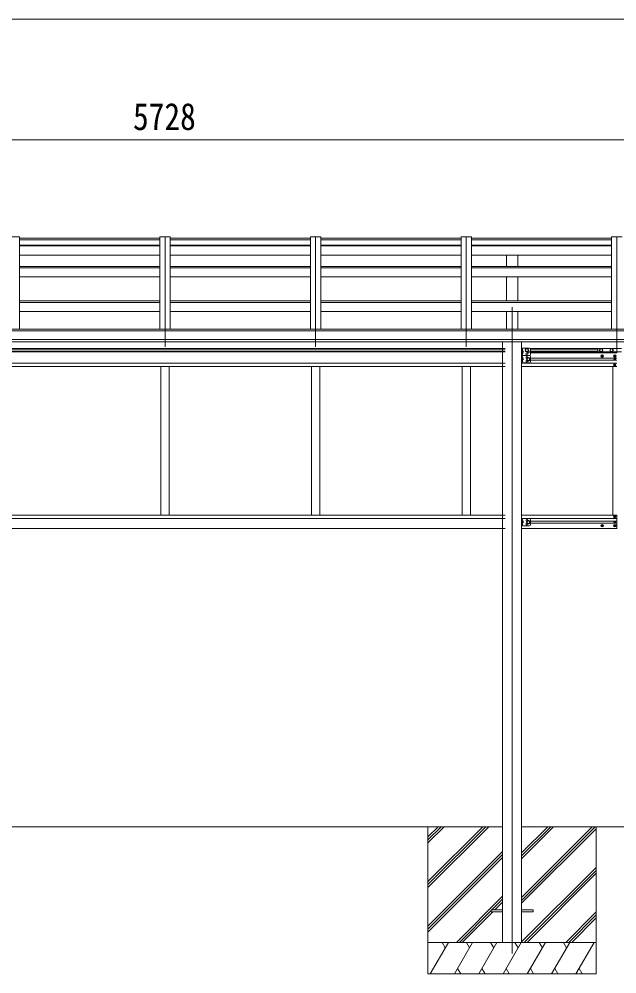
# Model space of a CAD drawing. Units: millimetres at full size, sheet at 1:40; details may follow other scales. Extents: x -11181 to 11305, y -7804 to 7716.
# Drawn here: x 730 to 3572, y -1096 to 3446 of the extents above; entities that cross this region are included whole.
import ezdxf
from ezdxf.enums import TextEntityAlignment as Align

# ---------------------------------------------------------------- set-up
doc = ezdxf.new("R2010")
doc.units = ezdxf.units.MM
doc.header["$LTSCALE"] = 40
for name, color, linetype, lineweight in [('0-0_0', 7, 'Continuous', 9), ('0-1_本体', 4, 'Continuous', 9), ('0-2_部品', 7, 'Continuous', 9), ('0-8_PARTS2', 2, 'Continuous', 9), ('0-A_寸法', 6, 'Continuous', 9), ('1-1_GLASS', 4, 'Continuous', 9), ('1-2_GLASS_SEAL', 7, 'Continuous', 9)]:
    doc.layers.add(name, color=color, linetype=linetype, lineweight=lineweight)
doc.styles.add('ＭＳ ゴシック', font='')
doc.styles.get('ＭＳ ゴシック').set_extended_font_data('MS Gothic')

msp = doc.modelspace()

# ---------------------------------------------------------------- linework, layer by layer
at = {"layer": '0-0_0'}
for p, q in [((-181.08, -395.71), (3028.52, -395.71)), ((2673.72, -444.31), (2722.32, -395.71)), ((2673.72, -458.45), (2736.46, -395.71)), ((2673.72, -472.59), (2750.6, -395.71)), ((2673.72, -684.72), (2962.74, -395.71)), ((2673.72, -670.58), (2948.59, -395.71)), ((2673.72, -656.44), (2934.45, -395.71)), ((2673.72, -395.71), (2673.72, -1095.71)), ((3118.92, -519.61), (3242.82, -395.71)), ((3118.92, -533.75), (3256.96, -395.71)), ((3118.92, -547.89), (3271.1, -395.71)), ((3118.92, -745.88), (3469.09, -395.71)), ((3118.92, -731.74), (3454.95, -395.71)), ((3118.92, -395.71), (4958.52, -395.71)), ((3118.92, -760.02), (3473.72, -405.22)), ((3473.72, -395.71), (3473.72, -1095.71)), ((2673.72, -868.57), (3028.52, -513.77)), ((2673.72, -882.71), (3028.52, -527.91)), ((2673.72, -896.85), (3028.52, -542.05)), ((3118.92, -943.87), (3473.72, -589.07)), ((3131.22, -945.71), (3473.72, -603.21)), ((3145.37, -945.71), (3473.72, -617.35)), ((2808.71, -945.71), (3028.52, -725.9)), ((2977.37, -791.2), (3028.52, -740.04)), ((2991.51, -791.2), (3028.52, -754.19)), ((2822.86, -945.71), (2973.72, -794.84)), ((2837, -945.71), (2982.51, -800.2)), ((3329.21, -945.71), (3473.72, -801.2)), ((3343.36, -945.71), (3473.72, -815.34)), ((3357.5, -945.71), (3473.72, -829.49)), ((3473.72, -945.71), (2673.72, -945.71)), ((2684.01, -1095.71), (2770.61, -945.71)), ((2755.61, -971.69), (2740.61, -945.71)), ((2799.48, -1095.71), (2886.08, -945.71)), ((2871.08, -971.69), (2856.08, -945.71)), ((2914.95, -1095.71), (3001.55, -945.71)), ((2986.55, -971.69), (2971.55, -945.71)), ((3030.42, -1095.71), (3117.02, -945.71)), ((3102.02, -971.69), (3087.02, -945.71)), ((3145.89, -1095.71), (3232.49, -945.71)), ((3217.49, -971.69), (3202.49, -945.71)), ((3261.36, -1095.71), (3347.96, -945.71)), ((3317.96, -945.71), (3332.96, -971.69)), ((3376.83, -1095.71), (3463.43, -945.71)), ((2814.48, -1069.73), (2829.48, -1095.71)), ((2929.95, -1069.73), (2944.95, -1095.71)), ((3045.42, -1069.73), (3060.42, -1095.71)), ((3160.89, -1069.73), (3175.89, -1095.71)), ((3276.36, -1069.73), (3291.36, -1095.71)), ((3391.83, -1069.73), (3406.83, -1095.71)), ((2673.72, -1095.71), (3473.72, -1095.71))]:
    msp.add_line(p, q, dxfattribs=at)
at = {"layer": '0-1_本体'}
for p, q in [((732.72, 2409.51), (682.72, 2409.51)), ((732.72, 2409.51), (732.72, 1970.22)), ((1398.72, 2409.51), (1398.72, 1970.22)), ((1448.72, 2409.51), (1398.72, 2409.51)), ((1448.72, 2409.51), (1448.72, 1970.22)), ((2114.72, 2409.51), (2114.72, 1970.22)), ((2164.72, 2409.51), (2114.72, 2409.51)), ((2164.72, 2409.51), (2164.72, 1970.22)), ((2830.72, 2409.51), (2830.72, 1970.22)), ((2880.72, 2409.51), (2830.72, 2409.51)), ((2880.72, 2409.51), (2880.72, 1970.22)), ((3546.72, 2409.51), (3546.72, 1970.22)), ((3596.72, 2409.51), (3546.72, 2409.51)), ((1398.72, 2403.42), (732.72, 2403.42)), ((732.72, 2396.51), (1398.72, 2396.51)), ((732.72, 2369.79), (1398.72, 2369.79)), ((732.72, 2367.21), (1398.72, 2367.21)), ((2114.72, 2403.42), (1448.72, 2403.42)), ((1448.72, 2396.51), (2114.72, 2396.51)), ((1448.72, 2369.79), (2114.72, 2369.79)), ((1448.72, 2367.21), (2114.72, 2367.21)), ((2830.72, 2403.42), (2164.72, 2403.42)), ((2164.72, 2396.51), (2830.72, 2396.51)), ((2164.72, 2369.79), (2830.72, 2369.79)), ((2164.72, 2367.21), (2830.72, 2367.21)), ((3546.72, 2403.42), (2880.72, 2403.42)), ((2880.72, 2396.51), (3546.72, 2396.51)), ((2880.72, 2369.79), (3546.72, 2369.79)), ((2880.72, 2367.21), (3546.72, 2367.21)), ((732.72, 2322.48), (1398.72, 2322.48)), ((1448.72, 2322.48), (2114.72, 2322.48)), ((2164.72, 2322.48), (2830.72, 2322.48)), ((2880.72, 2322.48), (3546.72, 2322.48)), ((3046.22, 2268.74), (3046.22, 2322.48)), ((3101.22, 2268.74), (3101.22, 2322.48)), ((732.72, 2268.74), (1398.72, 2268.74)), ((732.72, 2263.18), (1398.72, 2263.18)), ((1448.72, 2268.74), (2114.72, 2268.74)), ((1448.72, 2263.18), (2114.72, 2263.18)), ((2164.72, 2268.74), (2830.72, 2268.74)), ((2164.72, 2263.18), (2830.72, 2263.18)), ((2880.72, 2268.74), (3546.72, 2268.74)), ((2880.72, 2263.18), (3546.72, 2263.18)), ((732.72, 2219.18), (1398.72, 2219.18)), ((1448.72, 2219.18), (2114.72, 2219.18)), ((2164.72, 2219.18), (2830.72, 2219.18)), ((2880.72, 2219.18), (3546.72, 2219.18)), ((3046.22, 2105.09), (3046.22, 2219.18)), ((3101.22, 2105.09), (3101.22, 2219.18)), ((732.72, 2105.09), (1398.72, 2105.09)), ((732.72, 2098.3), (1398.72, 2098.3)), ((1448.72, 2105.09), (2114.72, 2105.09)), ((1448.72, 2098.3), (2114.72, 2098.3)), ((2164.72, 2105.09), (2830.72, 2105.09)), ((2164.72, 2098.3), (2830.72, 2098.3)), ((2880.72, 2105.09), (3546.72, 2105.09)), ((2880.72, 2098.3), (3546.72, 2098.3)), ((732.72, 2054.74), (1398.72, 2054.74)), ((1448.72, 2054.74), (2114.72, 2054.74)), ((2164.72, 2054.74), (2830.72, 2054.74)), ((2880.72, 2054.74), (3546.72, 2054.74)), ((3046.22, 1970.22), (3046.22, 2054.74)), ((3101.22, 1970.22), (3101.22, 2054.74)), ((4281.22, 1963.51), (-1433.78, 1963.51)), ((4257.72, 1970.22), (-1410.28, 1970.22)), ((-1433.78, 1922.29), (4281.22, 1922.29)), ((4281.22, 1910.44), (-1433.78, 1910.51)), ((3028.52, 1910.35), (3028.52, -945.73)), ((3118.92, 1910.35), (3118.92, -945.73))]:
    msp.add_line(p, q, dxfattribs=at)
at = {"layer": '0-2_部品', "color": 4}
for p, q in [((2973.52, -791.2), (2973.52, -800.2)), ((2973.52, -791.2), (3028.52, -791.2)), ((2973.52, -800.2), (3028.52, -800.2)), ((3118.52, -791.2), (3173.52, -791.2)), ((3118.52, -800.2), (3173.52, -800.2)), ((3173.52, -791.2), (3173.52, -800.2))]:
    msp.add_line(p, q, dxfattribs=at)
at = {"layer": '0-8_PARTS2'}
for p, q in [((1423.72, 2406.37), (1423.72, 1887.08)), ((2139.72, 2406.37), (2139.72, 1887.08)), ((2855.72, 2406.37), (2855.72, 1887.08)), ((3571.72, 2406.37), (3571.72, 1887.08)), ((3073.72, 2075.89), (3073.72, -999.34))]:
    msp.add_line(p, q, dxfattribs=at)
at = {"layer": '0-A_寸法'}
for p, q in [((-1460.27, 3445.61), (10035.72, 3445.61)), ((-1440.28, 2871.2), (4287.72, 2871.2))]:
    msp.add_line(p, q, dxfattribs=at)
at = {"layer": '1-1_GLASS'}
for p, q in [((-181.08, 1879.19), (3039.92, 1879.19)), ((-181.08, 1875.69), (3039.92, 1875.69)), ((-181.08, 1866.69), (3039.92, 1866.69)), ((-181.08, 1863.19), (3039.92, 1863.19)), ((3158.92, 1879.19), (3571.72, 1879.19)), ((3160.9, 1875.69), (3481.72, 1875.69)), ((3160.92, 1866.69), (3481.72, 1866.69)), ((3160.92, 1863.19), (3481.72, 1863.19)), ((3571.72, 1893.76), (3571.72, 1858.69)), ((3571.72, 1858.19), (3160.92, 1858.19)), ((3571.72, 1832.19), (3160.92, 1832.19)), ((3571.72, 1823.19), (3160.92, 1823.19)), ((-181.08, 1809.69), (3039.92, 1809.69)), ((-181.08, 1793.69), (3039.92, 1793.69)), ((1403.72, 1793.69), (1403.72, 1723.69)), ((1403.72, 1793.69), (1403.72, 1086.69)), ((1443.72, 1793.69), (1443.72, 1723.69)), ((1443.72, 1793.69), (1443.72, 1086.69)), ((2119.72, 1793.69), (2119.72, 1723.69)), ((2119.72, 1086.69), (2119.72, 1793.69)), ((2159.72, 1793.69), (2159.72, 1723.69)), ((2159.72, 1086.69), (2159.72, 1793.69)), ((2835.72, 1793.69), (2835.72, 1723.69)), ((2835.72, 1086.69), (2835.72, 1793.69)), ((2875.72, 1793.69), (2875.72, 1723.69)), ((2875.72, 1086.69), (2875.72, 1793.69)), ((3571.72, 1809.69), (3118.92, 1809.69)), ((3118.92, 1793.69), (3571.72, 1793.69)), ((3551.72, 1793.69), (3551.72, 1723.69)), ((3551.72, 1793.69), (3551.72, 1086.69)), ((-181.08, 1086.69), (3039.92, 1086.69)), ((-181.08, 1070.69), (3039.92, 1070.69)), ((3118.92, 1086.69), (3571.72, 1086.69)), ((3118.92, 1070.69), (3571.72, 1070.69)), ((3160.92, 1057.19), (3571.72, 1057.19)), ((3160.92, 1048.19), (3571.72, 1048.19)), ((3571.72, 1085.57), (3571.72, 1021.57)), ((-181.08, 1022.19), (3039.92, 1022.19)), ((3118.92, 1022.19), (3571.72, 1022.19))]:
    msp.add_line(p, q, dxfattribs=at)
at = {"layer": '1-2_GLASS_SEAL'}
for p, q in [((3118.92, 1880.19), (3118.92, 1845.19)), ((3155.92, 1880.19), (3118.92, 1880.19)), ((3121.42, 1880.19), (3121.42, 1845.19)), ((3121.92, 1867.69), (3121.42, 1867.78)), ((3121.42, 1862.69), (3128.42, 1862.69)), ((3121.92, 1875.69), (3122.72, 1875.55)), ((3121.92, 1867.69), (3122.72, 1867.83)), ((3160.92, 1875.19), (3160.92, 1850.19)), ((3481.72, 1878.57), (3481.72, 1862.57)), ((3493.85, 1878.57), (3481.72, 1878.57)), ((3481.72, 1862.57), (3493.85, 1862.57)), ((3543.85, 1878.57), (3499.59, 1878.57)), ((3499.59, 1862.57), (3543.85, 1862.57)), ((3593.85, 1878.57), (3549.59, 1878.57)), ((3549.59, 1862.57), (3593.85, 1862.57)), ((3118.92, 1845.19), (3118.92, 1810.19)), ((3155.92, 1845.19), (3118.92, 1845.19)), ((3155.92, 1845.19), (3118.92, 1845.19)), ((3121.92, 1849.69), (3121.42, 1849.78)), ((3121.42, 1845.19), (3121.42, 1810.19)), ((3121.92, 1832.69), (3121.42, 1832.78)), ((3121.42, 1827.69), (3128.42, 1827.69)), ((3121.92, 1857.69), (3122.72, 1857.55)), ((3121.92, 1849.69), (3122.72, 1849.83)), ((3121.92, 1840.69), (3122.72, 1840.55)), ((3121.92, 1832.69), (3122.72, 1832.83)), ((3121.92, 1822.69), (3122.72, 1822.55)), ((3160.92, 1840.19), (3160.92, 1815.19)), ((3500.22, 1842.19), (3499.22, 1842.19)), ((3503.22, 1843.19), (3504.22, 1843.19)), ((3560.22, 1842.19), (3559.22, 1842.19)), ((3560.49, 1826.78), (3559.67, 1826.78)), ((3562.95, 1827.6), (3563.77, 1827.6)), ((3563.22, 1843.19), (3564.22, 1843.19)), ((3155.92, 1810.19), (3118.92, 1810.19)), ((3121.92, 1814.69), (3121.42, 1814.78)), ((3121.92, 1814.69), (3122.72, 1814.83)), ((3559.22, 1800.69), (3558.22, 1800.69)), ((3562.22, 1799.69), (3563.22, 1799.69)), ((3118.92, 1070.19), (3118.92, 1035.19)), ((3155.92, 1070.19), (3118.92, 1070.19)), ((3121.42, 1070.19), (3121.42, 1035.19)), ((3121.92, 1057.69), (3121.42, 1057.78)), ((3121.42, 1052.69), (3128.42, 1052.69)), ((3121.92, 1065.69), (3122.72, 1065.55)), ((3121.92, 1057.69), (3122.72, 1057.83)), ((3121.92, 1047.69), (3122.72, 1047.55)), ((3160.92, 1065.19), (3160.92, 1040.19)), ((3559.22, 1078.57), (3558.22, 1078.57)), ((3560.49, 1052.48), (3559.67, 1052.48)), ((3562.22, 1079.57), (3563.22, 1079.57)), ((3562.95, 1051.66), (3563.77, 1051.66)), ((3155.92, 1035.19), (3118.92, 1035.19)), ((3121.92, 1039.69), (3121.42, 1039.78)), ((3121.92, 1039.69), (3122.72, 1039.83)), ((3500.22, 1037.07), (3499.22, 1037.07)), ((3503.22, 1036.07), (3504.22, 1036.07)), ((3560.22, 1037.07), (3559.22, 1037.07)), ((3563.22, 1036.07), (3564.22, 1036.07))]:
    msp.add_line(p, q, dxfattribs=at)
for points in [[(3121.04, 1871.69), (3121.67, 1872.88), (3123.9, 1873.99)], [(3121.04, 1871.69), (3121.67, 1870.5), (3123.9, 1869.39)], [(3121.92, 1867.69), (3121.92, 1875.69), (3121.42, 1875.6), (3121.42, 1867.78)], [(3121.42, 1867.69), (3128.42, 1862.69), (3121.42, 1857.69)], [(3121.04, 1853.69), (3121.67, 1854.88), (3123.9, 1855.99)], [(3121.04, 1853.69), (3121.67, 1852.5), (3123.9, 1851.39)], [(3121.04, 1836.69), (3121.67, 1837.88), (3123.9, 1838.99)], [(3121.04, 1836.69), (3121.67, 1835.5), (3123.9, 1834.39)], [(3121.04, 1818.69), (3121.67, 1819.88), (3123.9, 1820.99)], [(3121.04, 1818.69), (3121.67, 1817.5), (3123.9, 1816.39)], [(3121.92, 1849.69), (3121.92, 1857.69), (3121.42, 1857.6), (3121.42, 1849.78)], [(3121.92, 1832.69), (3121.92, 1840.69), (3121.42, 1840.6), (3121.42, 1832.78)], [(3121.42, 1832.69), (3128.42, 1827.69), (3121.42, 1822.69)], [(3121.92, 1814.69), (3121.92, 1822.69), (3121.42, 1822.6), (3121.42, 1814.78)], [(3499.22, 1842.19), (3499.22, 1843.19), (3500.22, 1843.19)], [(3501.22, 1844.19), (3501.22, 1845.19), (3502.22, 1845.19), (3502.22, 1844.19)], [(3502.22, 1841.19), (3502.22, 1840.19), (3501.22, 1840.19), (3501.22, 1841.19)], [(3504.22, 1843.19), (3504.22, 1842.19), (3503.22, 1842.19)], [(3559.22, 1842.19), (3559.22, 1843.19), (3560.22, 1843.19)], [(3559.67, 1826.78), (3559.67, 1827.6), (3560.49, 1827.6)], [(3561.22, 1844.19), (3561.22, 1845.19), (3562.22, 1845.19), (3562.22, 1844.19)], [(3562.22, 1841.19), (3562.22, 1840.19), (3561.22, 1840.19), (3561.22, 1841.19)], [(3561.31, 1828.42), (3561.31, 1829.24), (3562.13, 1829.24), (3562.13, 1828.42)], [(3562.13, 1825.96), (3562.13, 1825.14), (3561.31, 1825.14), (3561.31, 1825.96)], [(3563.77, 1827.6), (3563.77, 1826.78), (3562.95, 1826.78)], [(3564.22, 1843.19), (3564.22, 1842.19), (3563.22, 1842.19)], [(3558.22, 1800.69), (3558.22, 1799.69), (3559.22, 1799.69)], [(3561.22, 1801.69), (3561.22, 1802.69), (3560.22, 1802.69), (3560.22, 1801.69)], [(3560.22, 1798.69), (3560.22, 1797.69), (3561.22, 1797.69), (3561.22, 1798.69)], [(3563.22, 1799.69), (3563.22, 1800.69), (3562.22, 1800.69)], [(3121.04, 1061.69), (3121.67, 1062.88), (3123.9, 1063.99)], [(3121.04, 1061.69), (3121.67, 1060.5), (3123.9, 1059.39)], [(3121.04, 1043.69), (3121.67, 1044.88), (3123.9, 1045.99)], [(3121.92, 1057.69), (3121.92, 1065.69), (3121.42, 1065.6), (3121.42, 1057.78)], [(3121.42, 1057.69), (3128.42, 1052.69), (3121.42, 1047.69)], [(3121.92, 1039.69), (3121.92, 1047.69), (3121.42, 1047.6), (3121.42, 1039.78)], [(3558.22, 1078.57), (3558.22, 1079.57), (3559.22, 1079.57)], [(3559.67, 1052.48), (3559.67, 1051.66), (3560.49, 1051.66)], [(3560.22, 1080.57), (3560.22, 1081.57), (3561.22, 1081.57), (3561.22, 1080.57)], [(3561.22, 1077.57), (3561.22, 1076.57), (3560.22, 1076.57), (3560.22, 1077.57)], [(3562.13, 1053.3), (3562.13, 1054.12), (3561.31, 1054.12), (3561.31, 1053.3)], [(3561.31, 1050.84), (3561.31, 1050.02), (3562.13, 1050.02), (3562.13, 1050.84)], [(3563.22, 1079.57), (3563.22, 1078.57), (3562.22, 1078.57)], [(3563.77, 1051.66), (3563.77, 1052.48), (3562.95, 1052.48)], [(3121.04, 1043.69), (3121.67, 1042.5), (3123.9, 1041.39)], [(3499.22, 1037.07), (3499.22, 1036.07), (3500.22, 1036.07)], [(3502.22, 1038.07), (3502.22, 1039.07), (3501.22, 1039.07), (3501.22, 1038.07)], [(3501.22, 1035.07), (3501.22, 1034.07), (3502.22, 1034.07), (3502.22, 1035.07)], [(3504.22, 1036.07), (3504.22, 1037.07), (3503.22, 1037.07)], [(3559.22, 1037.07), (3559.22, 1036.07), (3560.22, 1036.07)], [(3562.22, 1038.07), (3562.22, 1039.07), (3561.22, 1039.07), (3561.22, 1038.07)], [(3561.22, 1035.07), (3561.22, 1034.07), (3562.22, 1034.07), (3562.22, 1035.07)], [(3564.22, 1036.07), (3564.22, 1037.07), (3563.22, 1037.07)]]:
    msp.add_lwpolyline(points, dxfattribs=at)
for points in [[(3143.92, 1863.69), (3137.42, 1867.44), (3137.42, 1874.94), (3143.92, 1878.7), (3150.42, 1874.94), (3150.42, 1867.44)], [(3489.22, 1870.57), (3492.97, 1864.07), (3500.47, 1864.07), (3504.23, 1870.57), (3500.47, 1877.07), (3492.97, 1877.07)], [(3539.22, 1870.57), (3542.97, 1864.07), (3550.47, 1864.07), (3554.23, 1870.57), (3550.47, 1877.07), (3542.97, 1877.07)], [(3150.92, 1820.19), (3144.42, 1823.94), (3144.42, 1831.44), (3150.92, 1835.2), (3157.42, 1831.44), (3157.42, 1823.94)], [(3150.92, 1045.19), (3144.42, 1048.94), (3144.42, 1056.44), (3150.92, 1060.2), (3157.42, 1056.44), (3157.42, 1048.94)]]:
    msp.add_lwpolyline(points, close=True, dxfattribs=at)
for centre, radius in [((3143.92, 1871.19), 8.5), ((3143.92, 1871.19), 7.5), ((3143.92, 1871.19), 6.5), ((3496.72, 1870.57), 8.5), ((3496.72, 1870.57), 6.5), ((3546.72, 1870.57), 8.5), ((3546.72, 1870.57), 6.5), ((3143.92, 1854.19), 4.25), ((3150.92, 1827.69), 8.5), ((3150.92, 1827.69), 7.5), ((3150.92, 1827.69), 6.5), ((3501.72, 1842.69), 5.9), ((3561.72, 1842.69), 5.9), ((3561.72, 1827.19), 3.75), ((3560.72, 1800.19), 5.9), ((3150.92, 1052.69), 8.5), ((3150.92, 1052.69), 7.5), ((3150.92, 1052.69), 6.5), ((3560.72, 1079.07), 5.9), ((3561.72, 1052.07), 3.75), ((3501.72, 1036.57), 5.9), ((3561.72, 1036.57), 5.9)]:
    msp.add_circle(centre, radius, dxfattribs=at)
for centre, radius, start, end in [((3122.57, 1874.66), 0.9, 32.05588, 80), ((3122.57, 1868.72), 0.9, 280, 327.94412), ((3117.82, 1871.69), 6.5, 327.94412, 32.05588), ((3150.92, 1862.69), 4.25, 173.70569, 85.23923), ((3155.92, 1875.19), 5, 0, 90), ((3122.57, 1856.66), 0.9, 32.05588, 80), ((3122.57, 1850.72), 0.9, 280, 327.94412), ((3122.57, 1839.66), 0.9, 32.05588, 80), ((3122.57, 1833.72), 0.9, 280, 327.94412), ((3122.57, 1821.66), 0.9, 32.05588, 80), ((3117.82, 1853.69), 6.5, 327.94412, 32.05588), ((3117.82, 1836.69), 6.5, 327.94412, 32.05588), ((3117.82, 1818.69), 6.5, 327.94412, 32.05588), ((3143.92, 1836.19), 4.25, 353.70569, 265.23923), ((3143.92, 1819.19), 4.25, 94.76077, 6.29431), ((3155.92, 1850.19), 5, 270, 0), ((3155.92, 1840.19), 5, 0, 90), ((3500.22, 1844.19), 1, 270, 0), ((3500.22, 1841.19), 1, 0, 90), ((3503.22, 1844.19), 1, 180, 270), ((3503.22, 1841.19), 1, 90, 180), ((3560.22, 1844.19), 1, 270, 0), ((3560.22, 1841.19), 1, 0, 90), ((3560.49, 1828.42), 0.82, 270, 0), ((3560.49, 1825.96), 0.82, 0, 90), ((3562.95, 1828.42), 0.82, 180, 270), ((3562.95, 1825.96), 0.82, 90, 180), ((3563.22, 1844.19), 1, 180, 270), ((3563.22, 1841.19), 1, 90, 180), ((3122.57, 1815.72), 0.9, 280, 327.94412), ((3155.92, 1815.19), 5, 270, 0), ((3559.22, 1801.69), 1, 270, 0), ((3559.22, 1798.69), 1, 0, 90), ((3562.22, 1801.69), 1, 180, 270), ((3562.22, 1798.69), 1, 90, 180), ((3122.57, 1064.66), 0.9, 32.05588, 80), ((3122.57, 1058.72), 0.9, 280, 327.94412), ((3122.57, 1046.66), 0.9, 32.05588, 80), ((3117.82, 1061.69), 6.5, 327.94412, 32.05588), ((3117.82, 1043.69), 6.5, 327.94412, 32.05588), ((3143.92, 1061.19), 4.25, 353.70569, 265.23923), ((3143.92, 1044.19), 4.25, 94.76077, 6.29431), ((3155.92, 1065.19), 5, 0, 90), ((3559.22, 1080.57), 1, 270, 0), ((3559.22, 1077.57), 1, 0, 90), ((3560.49, 1053.3), 0.82, 270, 0), ((3560.49, 1050.84), 0.82, 0, 90), ((3562.22, 1080.57), 1, 180, 270), ((3562.22, 1077.57), 1, 90, 180), ((3562.95, 1053.3), 0.82, 180, 270), ((3562.95, 1050.84), 0.82, 90, 180), ((3122.57, 1040.72), 0.9, 280, 327.94412), ((3155.92, 1040.19), 5, 270, 0), ((3500.22, 1038.07), 1, 270, 0), ((3500.22, 1035.07), 1, 0, 90), ((3503.22, 1038.07), 1, 180, 270), ((3503.22, 1035.07), 1, 90, 180), ((3560.22, 1038.07), 1, 270, 0), ((3560.22, 1035.07), 1, 0, 90), ((3563.22, 1038.07), 1, 180, 270), ((3563.22, 1035.07), 1, 90, 180)]:
    msp.add_arc(centre, radius, start, end, dxfattribs=at)

# ---------------------------------------------------------------- texts
at = {"layer": '0-A_寸法', "color": 7, "style": 'ＭＳ ゴシック', "width": 0.85}
msp.add_text('5728', height=129, dxfattribs=at).set_placement((1271.72, 2879.2), align=Align.BOTTOM_LEFT)

doc.saveas('drawing.dxf')
